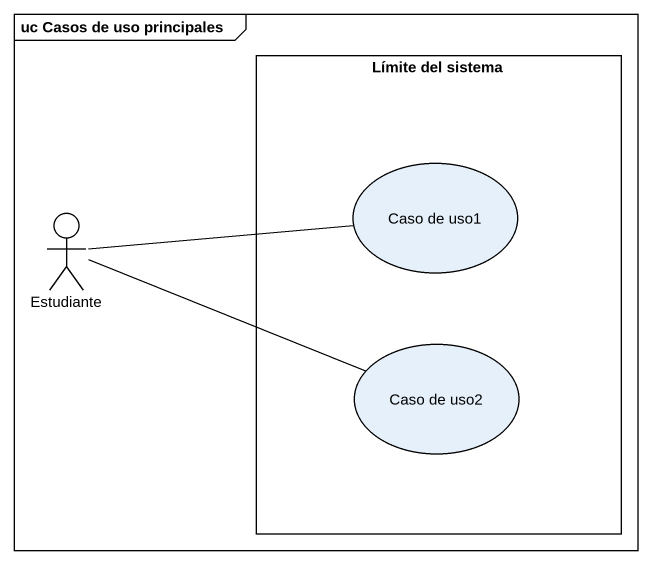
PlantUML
@startuml
mainframe uc Casos de uso principales
rectangle "Límite del sistema" as Límite_del_sistema {
  usecase "Caso de uso1" as Caso_de_uso1
  usecase "Caso de uso2" as Caso_de_uso2
}
actor Estudiante
Estudiante -right- Caso_de_uso1
Estudiante -right- Caso_de_uso2
@enduml
